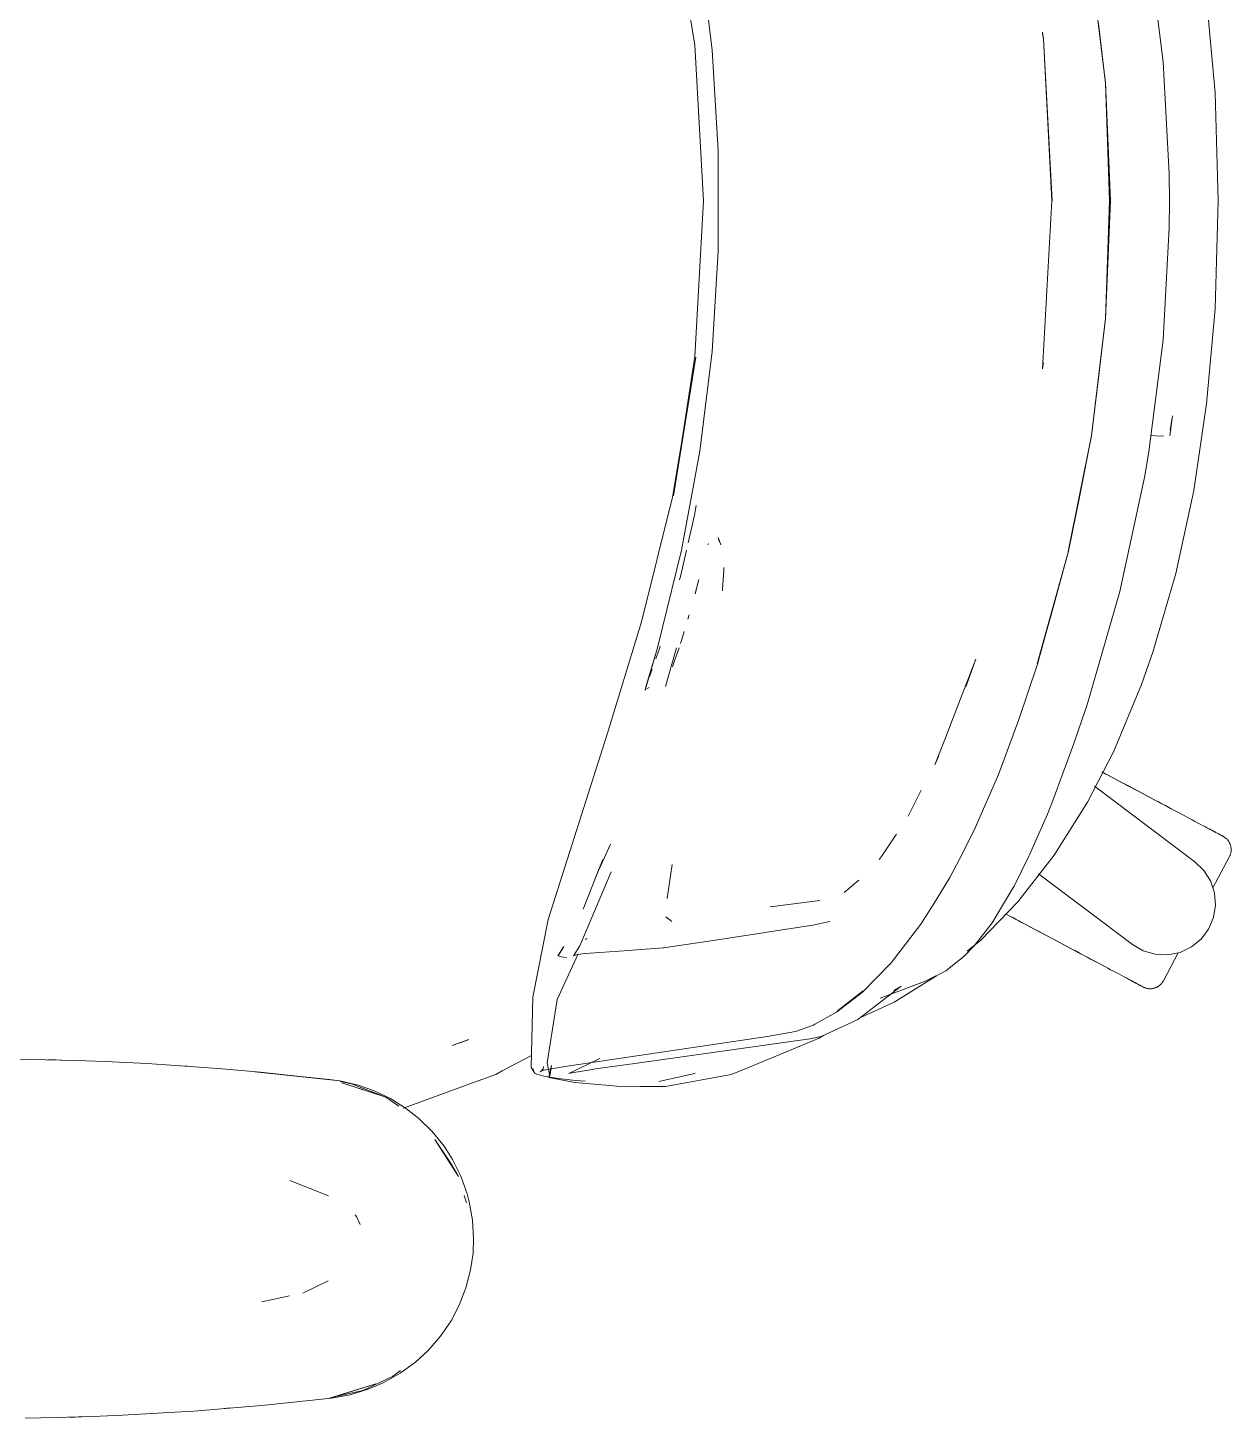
# Model space of a CAD drawing. Header units: millimetres. Extents: x 155927 to 326028, y -36033 to 97293.
# Drawn here: x 226412.1 to 226736.6, y 10091.7 to 10466.7 of the extents above; entities that cross this region are included whole.
import ezdxf

# ---------------------------------------------------------------- set-up
doc = ezdxf.new("R2010")
doc.units = ezdxf.units.MM
doc.header["$MEASUREMENT"] = 0
doc.layers.add('G-IMPT', color=8, linetype='CONTINUOUS', lineweight=9)
doc.layers.add('I-FURN', color=8, linetype='CONTINUOUS', lineweight=9)

msp = doc.modelspace()

# ---------------------------------------------------------------- linework, layer by layer
at = {"layer": 'G-IMPT'}
for p, q in [((226585.97, 10499.92), (226591.97, 10462.01)), ((226593.37, 10487.57), (226596.67, 10460.65)), ((226718.28, 10457.54), (226714.47, 10487.71)), ((226702.76, 10451.84), (226698.93, 10483.43)), ((226702.72, 10451.8), (226698.93, 10483.35)), ((226730.02, 10474.73), (226732.28, 10449.16)), ((226702.72, 10451.8), (226700.88, 10467.88)), ((226685.71, 10465.3), (226685.76, 10465.05)), ((226685.99, 10463.75), (226685.73, 10465.53)), ((226685.99, 10463.75), (226685.76, 10465.05)), ((226688.32, 10420.02), (226685.99, 10463.75)), ((226688.26, 10420.02), (226685.99, 10463.75)), ((226591.97, 10462.01), (226594.33, 10420.02)), ((226598.32, 10433.58), (226596.67, 10460.65)), ((226719.9, 10427.33), (226718.28, 10457.54)), ((226703.39, 10436.91), (226702.72, 10451.8)), ((226702.72, 10451.8), (226703.86, 10420.02)), ((226702.76, 10451.84), (226704.09, 10420.02)), ((226732.28, 10449.16), (226733.13, 10420.02)), ((226703.39, 10436.91), (226703.86, 10420.02)), ((226598.32, 10433.58), (226598.32, 10406.46)), ((226719.9, 10427.33), (226719.99, 10420.02)), ((226591.97, 10378.04), (226594.33, 10420.02)), ((226688.26, 10420.02), (226685.76, 10374.68)), ((226702.72, 10388.25), (226703.86, 10420.02)), ((226704.09, 10420.02), (226702.76, 10388.21)), ((226703.39, 10403.14), (226703.86, 10420.02)), ((226719.9, 10412.71), (226719.99, 10420.02)), ((226733.13, 10420.02), (226732.28, 10390.88)), ((226719.9, 10412.71), (226718.28, 10382.51)), ((226598.32, 10406.46), (226596.67, 10379.39)), ((226702.72, 10388.25), (226703.39, 10403.14)), ((226732.28, 10390.88), (226730.02, 10365.31)), ((226702.72, 10388.25), (226698.93, 10356.69)), ((226702.76, 10388.21), (226698.93, 10356.61)), ((226700.88, 10372.17), (226702.72, 10388.25)), ((226718.28, 10382.51), (226714.47, 10352.34)), ((226585.97, 10340.12), (226592.23, 10377.86)), ((226591.97, 10378.04), (226586.24, 10340.5)), ((226592.23, 10377.86), (226586.24, 10340.5)), ((226593.37, 10352.47), (226596.67, 10379.39)), ((226685.71, 10374.74), (226685.76, 10374.99)), ((226685.76, 10374.68), (226685.99, 10376.29)), ((226685.99, 10376.29), (226685.76, 10374.99)), ((226700.88, 10372.17), (226698.93, 10356.69)), ((226730.02, 10365.31), (226726.53, 10341.89)), ((226720.12, 10356.61), (226720.77, 10362.02)), ((226720.2, 10358.25), (226720.77, 10362.02)), ((226698.93, 10356.69), (226692.72, 10325.45)), ((226692.72, 10325.45), (226698.93, 10356.61)), ((226698.93, 10356.69), (226695.84, 10340.59)), ((226715.02, 10356.7), (226716.26, 10356.65)), ((226718.35, 10356.58), (226716.26, 10356.65)), ((226718.35, 10356.58), (226718.24, 10356.58)), ((226588.44, 10325.8), (226593.37, 10352.47)), ((226714.47, 10352.34), (226713.28, 10345.42)), ((226713.28, 10345.42), (226706.62, 10314.63)), ((226577.66, 10306.44), (226585.97, 10340.12)), ((226692.76, 10325.56), (226695.84, 10340.59)), ((226721.71, 10319.53), (226726.53, 10341.89)), ((226592.39, 10337.85), (226591.91, 10335.22)), ((226591.91, 10335.22), (226590.21, 10327.8)), ((226598.32, 10329.21), (226599.01, 10327.26)), ((226598.32, 10329.21), (226598.54, 10328.16)), ((226588.44, 10325.8), (226581.89, 10299.48)), ((226589.76, 10325.82), (226588.2, 10319.07)), ((226595.65, 10327.61), (226595.52, 10327.2)), ((226692.76, 10325.56), (226684.33, 10295.16)), ((226692.76, 10325.56), (226684.37, 10295.07)), ((226688.1, 10308.32), (226692.76, 10325.56)), ((226588.2, 10319.07), (226587.86, 10317.79)), ((226592.06, 10313.99), (226593.05, 10317.85)), ((226599.75, 10319.05), (226599.48, 10315.34)), ((226599.75, 10319.05), (226599.85, 10320.42)), ((226599.86, 10321.12), (226599.85, 10320.42)), ((226715.54, 10298.29), (226721.71, 10319.53)), ((226592.06, 10313.99), (226592.45, 10315.51)), ((226599.48, 10315.34), (226599.44, 10314.86)), ((226697.67, 10283.8), (226706.62, 10314.63)), ((226577.66, 10306.44), (226568.48, 10276.46)), ((226590.15, 10307.2), (226590.48, 10308.32)), ((226688.1, 10308.32), (226684.33, 10295.16)), ((226588.37, 10301.41), (226589.16, 10303.9)), ((226581.89, 10299.48), (226578.62, 10288.26)), ((226581.89, 10299.48), (226578.77, 10288.66)), ((226581.89, 10299.48), (226578.83, 10288.95)), ((226582.52, 10299.49), (226581.78, 10297.26)), ((226582.52, 10299.49), (226582.67, 10299.95)), ((226587.08, 10299.49), (226584.05, 10289.06)), ((226586.97, 10297.19), (226587.74, 10299.49)), ((226588.12, 10300.63), (226588.37, 10301.41)), ((226581.49, 10296.46), (226581.78, 10297.26)), ((226585.96, 10294.31), (226586.72, 10296.47)), ((226586.97, 10297.19), (226586.72, 10296.47)), ((226667.78, 10296.41), (226661.07, 10278.96)), ((226667.78, 10296.41), (226665.06, 10288.97)), ((226679.37, 10280.15), (226684.37, 10295.07)), ((226712.47, 10289.55), (226715.54, 10298.29)), ((226580.16, 10292.74), (226579.76, 10291.67)), ((226580.51, 10293.71), (226580.16, 10292.74)), ((226578.62, 10288.26), (226578.75, 10288.02)), ((226578.83, 10288.95), (226578.77, 10288.66)), ((226579.71, 10288.8), (226579.1, 10288.42)), ((226579.71, 10288.8), (226579.5, 10288.66)), ((226712.47, 10289.55), (226704.95, 10271.58)), ((226697.67, 10283.8), (226696.48, 10280.19)), ((226679.37, 10280.15), (226673.91, 10265.27)), ((226694.14, 10273.37), (226696.48, 10280.19)), ((226568.48, 10276.46), (226552.49, 10226.22)), ((226660.4, 10277.23), (226656.68, 10267.91)), ((226661.07, 10278.96), (226660.4, 10277.23)), ((226694.14, 10273.37), (226688.54, 10258.3)), ((226656.68, 10267.91), (226657.68, 10270.15)), ((226704.95, 10271.58), (226697.86, 10257.8)), ((226673.91, 10265.27), (226667.73, 10251.04)), ((226649.51, 10254.07), (226653.05, 10261.04)), ((226687.06, 10254.62), (226688.54, 10258.3)), ((226697.86, 10257.8), (226688.88, 10243.51)), ((226682.29, 10243.66), (226687.06, 10254.62)), ((226664.34, 10244.32), (226667.73, 10251.04)), ((226566.19, 10239.78), (226569.23, 10246.5)), ((226642.48, 10243.46), (226645.97, 10248.59)), ((226645.97, 10248.59), (226646.37, 10249.17)), ((226642.48, 10243.46), (226641.73, 10242.36)), ((226664.34, 10244.32), (226660.77, 10237.53)), ((226678.07, 10235.21), (226682.07, 10243.22)), ((226688.88, 10243.51), (226679.08, 10230.9)), ((226682.29, 10243.66), (226682.07, 10243.22)), ((226561.03, 10219.07), (226569.46, 10239.04)), ((226565.16, 10237.2), (226567.19, 10242.32)), ((226567.18, 10242.31), (226565.16, 10237.2)), ((226565.17, 10237.41), (226567.18, 10242.31)), ((226584.52, 10231.88), (226585.92, 10241.04)), ((226565.17, 10237.41), (226561.91, 10228.94)), ((226636.21, 10236.83), (226632.3, 10233.49)), ((226657.01, 10231.3), (226660.77, 10237.53)), ((226678.07, 10235.21), (226677.76, 10234.61)), ((226584.52, 10231.88), (226584.56, 10232.22)), ((226612.35, 10229.55), (226625.71, 10231.33)), ((226625.71, 10231.33), (226625.24, 10231.18)), ((226657.01, 10231.3), (226653.12, 10225.2)), ((226677.76, 10234.61), (226673.03, 10226.61)), ((226669.12, 10220.61), (226679.08, 10230.9)), ((226548.29, 10205.27), (226552.49, 10226.22)), ((226584.17, 10226.93), (226585.81, 10225.65)), ((226612.05, 10222.87), (226623.78, 10224.67)), ((226623.78, 10224.67), (226624.24, 10224.75)), ((226626.23, 10225.17), (226624.24, 10224.75)), ((226628.39, 10225.63), (226626.23, 10225.17)), ((226644.93, 10214.51), (226652.96, 10224.94)), ((226653.12, 10225.2), (226652.96, 10224.94)), ((226667.45, 10219.19), (226672.16, 10225.32)), ((226672.16, 10225.32), (226673.03, 10226.61)), ((226562.48, 10220.78), (226562.92, 10221.05)), ((226597.58, 10220.58), (226583.51, 10218.55)), ((226597.58, 10220.58), (226610.93, 10222.69)), ((226610.93, 10222.69), (226611.44, 10222.77)), ((226612.05, 10222.87), (226611.44, 10222.77)), ((226669.12, 10220.61), (226665.45, 10217.61)), ((226554.92, 10204.56), (226560.53, 10216.91)), ((226555.06, 10216.39), (226556.65, 10218.86)), ((226555.06, 10216.39), (226555.12, 10216.37)), ((226556.65, 10218.86), (226555.12, 10216.37)), ((226555.12, 10216.37), (226556.61, 10218.84)), ((226556, 10216.1), (226555.12, 10216.37)), ((226559.27, 10216.4), (226561.03, 10219.07)), ((226559.99, 10216.68), (226559.27, 10216.4)), ((226559.99, 10216.68), (226560, 10216.69)), ((226562.38, 10216.98), (226560, 10216.69)), ((226562.38, 10216.98), (226562.46, 10216.99)), ((226566.34, 10217.29), (226562.46, 10216.99)), ((226574.2, 10217.85), (226566.34, 10217.29)), ((226575.18, 10217.92), (226574.2, 10217.85)), ((226583.43, 10218.54), (226575.18, 10217.92)), ((226583.43, 10218.54), (226583.51, 10218.55)), ((226659.69, 10212.3), (226664.55, 10216.17)), ((226664.55, 10216.17), (226667.45, 10219.19)), ((226557.35, 10215.93), (226556, 10216.1)), ((226644.93, 10214.51), (226637.2, 10206.61)), ((226641.98, 10204.93), (226653.89, 10209.44)), ((226645.75, 10203.87), (226657.2, 10211)), ((226656.12, 10210.52), (226653.89, 10209.44)), ((226658.55, 10211.69), (226656.12, 10210.52)), ((226659.69, 10212.3), (226658.55, 10211.69)), ((226548.29, 10205.27), (226547.91, 10186.28)), ((226630.23, 10201.19), (226637.2, 10206.61)), ((226637.41, 10206.91), (226630.46, 10201.52)), ((226637.41, 10206.91), (226633.83, 10204.1)), ((226647.64, 10208.16), (226635.93, 10199.22)), ((226647.64, 10208.16), (226645.6, 10207)), ((226554.92, 10204.56), (226552.21, 10187.52)), ((226630.23, 10201.19), (226624.4, 10197.9)), ((226630.46, 10201.52), (226633.83, 10204.1)), ((226637.12, 10199.89), (226645.75, 10203.87)), ((226619.19, 10195.93), (226623.98, 10197.69)), ((226624.4, 10197.9), (226623.98, 10197.69)), ((226629.41, 10196.19), (226635.93, 10199.22)), ((226531.03, 10193.81), (226526.57, 10192.17)), ((226531.03, 10193.81), (226530.45, 10193.55)), ((226575.84, 10187.3), (226623.05, 10193.97)), ((226595.75, 10192.24), (226611.51, 10194.63)), ((226625.49, 10194.13), (226609.04, 10187.33)), ((226619.19, 10195.93), (226611.51, 10194.63)), ((226623.05, 10193.97), (226626.05, 10194.62)), ((226626.66, 10194.9), (226625.49, 10194.13)), ((226629.41, 10196.19), (226626.05, 10194.62)), ((226526.57, 10192.17), (226530.45, 10193.55)), ((226564.87, 10187.69), (226595.75, 10192.24)), ((226412.81, 10188.43), (226407.34, 10188.5)), ((226412.81, 10188.43), (226425.11, 10188.13)), ((226419.59, 10188.29), (226417.51, 10188.29)), ((226421.24, 10188.21), (226419.59, 10188.29)), ((226432.99, 10187.84), (226425.11, 10188.13)), ((226432.99, 10187.84), (226444.3, 10187.3)), ((226453.17, 10186.74), (226444.3, 10187.3)), ((226453.17, 10186.74), (226463.46, 10186.01)), ((226455.21, 10186.6), (226453.31, 10186.69)), ((226455.21, 10186.6), (226456.63, 10186.47)), ((226547.97, 10189.47), (226540.07, 10185.33)), ((226547.91, 10186.28), (226548.51, 10185.24)), ((226550.75, 10185.47), (226557.02, 10186.57)), ((226551.18, 10186.51), (226551.1, 10186.01)), ((226552.89, 10183.94), (226552.21, 10187.52)), ((226553.38, 10186.81), (226552.66, 10183.53)), ((226553.38, 10186.81), (226552.89, 10183.94)), ((226557.02, 10186.57), (226564.87, 10187.69)), ((226557.99, 10184.67), (226566.4, 10188.66)), ((226575.84, 10187.3), (226565.17, 10185.86)), ((226609.04, 10187.33), (226605.67, 10185.94)), ((226474.86, 10185.02), (226463.46, 10186.01)), ((226496.29, 10182.67), (226473.34, 10185.13)), ((226473.34, 10185.13), (226493.48, 10183.01)), ((226496.29, 10182.67), (226474.86, 10185.02)), ((226496.29, 10182.67), (226493.48, 10183.01)), ((226496.29, 10182.67), (226501.25, 10181.52)), ((226496.37, 10182.46), (226499.42, 10181.88)), ((226532.34, 10182.21), (226538.31, 10184.4)), ((226540.07, 10185.33), (226538.31, 10184.4)), ((226548.39, 10185.87), (226548.51, 10185.24)), ((226548.39, 10185.87), (226548.49, 10185.32)), ((226548.51, 10185.24), (226548.49, 10185.32)), ((226548.89, 10184.75), (226548.51, 10185.24)), ((226549.43, 10184.43), (226548.89, 10184.75)), ((226549.43, 10184.43), (226551.29, 10183.88)), ((226551.37, 10185.63), (226550.28, 10185.08)), ((226550.78, 10185.47), (226550.28, 10185.08)), ((226551.37, 10185.63), (226550.75, 10185.47)), ((226550.78, 10185.47), (226551.1, 10186.01)), ((226554.57, 10183.34), (226551.29, 10183.88)), ((226554.98, 10183.08), (226552.66, 10183.53)), ((226554.57, 10183.34), (226555.18, 10183.27)), ((226559.23, 10182.27), (226554.98, 10183.08)), ((226555.18, 10183.27), (226559.87, 10182.75)), ((226557.99, 10184.67), (226558.86, 10184.81)), ((226563.88, 10185.64), (226558.86, 10184.81)), ((226559.87, 10182.75), (226562.46, 10182.54)), ((226563.88, 10185.64), (226565.17, 10185.86)), ((226582.25, 10182.52), (226591.56, 10184.57)), ((226584.12, 10181.11), (226601.81, 10184.35)), ((226591.56, 10184.57), (226592.13, 10184.72)), ((226601.81, 10184.35), (226605.67, 10185.94)), ((226508.64, 10178.27), (226496.79, 10182.09)), ((226505.94, 10179.17), (226496.79, 10182.09)), ((226499.42, 10181.88), (226508.64, 10178.27)), ((226505.39, 10180.07), (226501.25, 10181.52)), ((226509.97, 10177.88), (226505.39, 10180.07)), ((226508.64, 10178.27), (226505.94, 10179.17)), ((226513.4, 10175.27), (226532.34, 10182.21)), ((226559.7, 10182.23), (226559.23, 10182.27)), ((226559.7, 10182.23), (226569.02, 10181.43)), ((226569.02, 10181.43), (226572.98, 10181.08)), ((226577.15, 10181.09), (226572.98, 10181.08)), ((226584.12, 10181.11), (226577.15, 10181.09)), ((226508.64, 10178.27), (226512.22, 10175.85)), ((226509.97, 10177.88), (226514.29, 10175.15)), ((226517.6, 10172.53), (226514.29, 10175.15)), ((226521.21, 10168.98), (226517.6, 10172.53)), ((226521.21, 10168.98), (226524.39, 10165)), ((226528.25, 10156.85), (226521.93, 10166.8)), ((226526.09, 10160.53), (226521.93, 10166.8)), ((226526.66, 10161.45), (226524.39, 10165)), ((226528.25, 10156.85), (226526.09, 10160.53)), ((226528.9, 10156.95), (226526.66, 10161.45)), ((226528.9, 10156.95), (226530.61, 10152.17)), ((226482.77, 10155.77), (226493.2, 10151.63)), ((226529.81, 10151.73), (226530.43, 10149.71)), ((226531.18, 10150.04), (226530.61, 10152.17)), ((226532.06, 10145.09), (226531.18, 10150.04)), ((226500.72, 10146.1), (226500.43, 10146.55)), ((226501.74, 10143.88), (226500.72, 10146.1)), ((226532.35, 10140.05), (226532.06, 10145.09)), ((226532.35, 10140.05), (226532.18, 10136.21)), ((226531.53, 10131.69), (226532.18, 10136.21)), ((226531.53, 10131.69), (226530.27, 10126.83)), ((226493.11, 10128.68), (226486.32, 10125.41)), ((226528.44, 10122.12), (226530.27, 10126.83)), ((226475.27, 10123.07), (226482.71, 10124.65)), ((226526.25, 10117.95), (226528.44, 10122.12)), ((226526.25, 10117.95), (226523.42, 10113.78)), ((226523.42, 10113.78), (226520.1, 10109.95)), ((226516.66, 10106.78), (226520.1, 10109.95)), ((226508.13, 10101.27), (226512.57, 10103.79)), ((226512.62, 10104.48), (226510.51, 10102.88)), ((226516.66, 10106.78), (226512.57, 10103.79)), ((226493.48, 10097.1), (226505.94, 10100.93)), ((226505.94, 10100.93), (226496.79, 10098.02)), ((226502.44, 10099.15), (226510.51, 10102.88)), ((226508.13, 10101.27), (226503.9, 10099.46)), ((226476.06, 10095.2), (226493.99, 10097.1)), ((226493.48, 10097.1), (226496.79, 10098.02)), ((226493.99, 10097.1), (226499.03, 10098)), ((226502.44, 10099.15), (226494.04, 10097.23)), ((226503.9, 10099.46), (226499.03, 10098)), ((226431.63, 10092.21), (226437.65, 10092.47)), ((226451.79, 10093.28), (226437.65, 10092.47)), ((226456.88, 10093.6), (226451.79, 10093.28)), ((226456.88, 10093.6), (226471.93, 10094.85)), ((226465.06, 10094.26), (226466.74, 10094.42)), ((226471.93, 10094.85), (226476.06, 10095.2)), ((226411.45, 10091.66), (226419.87, 10091.83)), ((226431.63, 10092.21), (226419.87, 10091.83)), ((226424.81, 10091.96), (226423.31, 10091.95)), ((226426.74, 10092.07), (226424.81, 10091.96))]:
    msp.add_line(p, q, dxfattribs=at)
at = {"layer": 'I-FURN'}
for p, q in [((226702.67, 10265.51), (226701.71, 10266.02)), ((226702.15, 10265.79), (226703.12, 10265.27)), ((226703.65, 10264.99), (226702.67, 10265.51)), ((226703.12, 10265.27), (226704.1, 10264.75)), ((226704.63, 10264.47), (226703.65, 10264.99)), ((226699.78, 10262.17), (226726.85, 10241.77)), ((226704.1, 10264.75), (226705.09, 10264.23)), ((226705.62, 10263.94), (226704.63, 10264.47)), ((226705.09, 10264.23), (226706.08, 10263.7)), ((226706.62, 10263.41), (226705.62, 10263.94)), ((226706.08, 10263.7), (226707.08, 10263.17)), ((226707.62, 10262.88), (226706.62, 10263.41)), ((226707.08, 10263.17), (226708.08, 10262.64)), ((226708.63, 10262.35), (226707.62, 10262.88)), ((226708.08, 10262.64), (226709.09, 10262.1)), ((226709.63, 10261.81), (226708.63, 10262.35)), ((226709.09, 10262.1), (226710.09, 10261.57)), ((226710.64, 10261.28), (226709.63, 10261.81)), ((226710.09, 10261.57), (226711.1, 10261.03)), ((226711.64, 10260.75), (226710.64, 10261.28)), ((226711.1, 10261.03), (226712.1, 10260.5)), ((226712.64, 10260.21), (226711.64, 10260.75)), ((226712.1, 10260.5), (226713.1, 10259.97)), ((226713.63, 10259.69), (226712.64, 10260.21)), ((226713.1, 10259.97), (226714.09, 10259.44)), ((226714.62, 10259.16), (226713.63, 10259.69)), ((226714.09, 10259.44), (226715.07, 10258.92)), ((226715.6, 10258.64), (226714.62, 10259.16)), ((226715.07, 10258.92), (226716.05, 10258.4)), ((226716.57, 10258.13), (226715.6, 10258.64)), ((226716.05, 10258.4), (226717.01, 10257.89)), ((226717.52, 10257.62), (226716.57, 10258.13)), ((226717.01, 10257.89), (226717.96, 10257.38)), ((226718.47, 10257.11), (226717.52, 10257.62)), ((226717.96, 10257.38), (226718.9, 10256.89)), ((226719.4, 10256.62), (226718.47, 10257.11)), ((226718.9, 10256.89), (226719.82, 10256.4)), ((226720.31, 10256.13), (226719.4, 10256.62)), ((226719.82, 10256.4), (226720.73, 10255.91)), ((226721.21, 10255.66), (226720.31, 10256.13)), ((226722.09, 10255.19), (226721.21, 10255.66)), ((226722.94, 10254.74), (226722.09, 10255.19)), ((226723.78, 10254.29), (226722.94, 10254.74)), ((226724.59, 10253.86), (226723.78, 10254.29)), ((226725.38, 10253.44), (226724.59, 10253.86)), ((226726.14, 10253.04), (226725.38, 10253.44)), ((226726.87, 10252.65), (226726.14, 10253.04)), ((226727.58, 10252.27), (226726.87, 10252.65)), ((226728.26, 10251.91), (226727.58, 10252.27)), ((226728.91, 10251.56), (226728.26, 10251.91)), ((226729.52, 10251.24), (226728.91, 10251.56)), ((226730.11, 10250.93), (226729.52, 10251.24)), ((226729.8, 10251.09), (226730.36, 10250.79)), ((226730.66, 10250.63), (226730.11, 10250.93)), ((226730.36, 10250.79), (226730.9, 10250.5)), ((226731.18, 10250.36), (226730.66, 10250.63)), ((226730.9, 10250.5), (226731.4, 10250.24)), ((226731.66, 10250.1), (226731.18, 10250.36)), ((226731.4, 10250.24), (226731.87, 10249.99)), ((226732.1, 10249.87), (226731.66, 10250.1)), ((226731.87, 10249.99), (226732.3, 10249.76)), ((226732.51, 10249.65), (226732.1, 10249.87)), ((226732.3, 10249.76), (226732.69, 10249.55)), ((226732.89, 10249.45), (226732.51, 10249.65)), ((226732.69, 10249.55), (226733.05, 10249.36)), ((226733.22, 10249.27), (226732.89, 10249.45)), ((226733.05, 10249.36), (226733.36, 10249.2)), ((226733.52, 10249.11), (226733.22, 10249.27)), ((226733.36, 10249.2), (226733.64, 10249.05)), ((226733.78, 10248.98), (226733.52, 10249.11)), ((226733.64, 10249.05), (226733.88, 10248.92)), ((226734, 10248.86), (226733.78, 10248.98)), ((226733.88, 10248.92), (226734.08, 10248.81)), ((226734.18, 10248.76), (226734, 10248.86)), ((226734.08, 10248.81), (226734.25, 10248.73)), ((226734.32, 10248.69), (226734.18, 10248.76)), ((226734.25, 10248.73), (226734.37, 10248.66)), ((226734.42, 10248.63), (226734.32, 10248.69)), ((226734.37, 10248.66), (226734.45, 10248.62)), ((226734.48, 10248.6), (226734.42, 10248.63)), ((226734.45, 10248.62), (226734.49, 10248.6)), ((226734.5, 10248.59), (226734.48, 10248.6)), ((226734.49, 10248.6), (226734.5, 10248.59)), ((226734.5, 10248.59), (226734.64, 10248.51)), ((226734.64, 10248.51), (226734.78, 10248.43)), ((226734.78, 10248.43), (226734.91, 10248.34)), ((226734.91, 10248.34), (226735.04, 10248.25)), ((226735.04, 10248.25), (226735.17, 10248.15)), ((226735.17, 10248.15), (226735.29, 10248.04)), ((226735.29, 10248.04), (226735.41, 10247.93)), ((226735.41, 10247.93), (226735.52, 10247.82)), ((226735.52, 10247.82), (226735.63, 10247.7)), ((226735.63, 10247.7), (226735.73, 10247.57)), ((226735.73, 10247.57), (226735.83, 10247.45)), ((226735.83, 10247.45), (226735.93, 10247.32)), ((226735.93, 10247.32), (226736.02, 10247.18)), ((226736.02, 10247.18), (226736.1, 10247.04)), ((226736.1, 10247.04), (226736.18, 10246.9)), ((226736.18, 10246.9), (226736.25, 10246.76)), ((226736.25, 10246.76), (226736.31, 10246.61)), ((226736.31, 10246.61), (226736.37, 10246.46)), ((226736.37, 10246.46), (226736.43, 10246.31)), ((226736.43, 10246.31), (226736.48, 10246.16)), ((226736.48, 10246.16), (226736.52, 10246)), ((226731.69, 10234.73), (226736.16, 10243.14)), ((226736.18, 10243.18), (226736.16, 10243.14)), ((226736.26, 10243.32), (226736.18, 10243.18)), ((226736.32, 10243.47), (226736.26, 10243.32)), ((226736.38, 10243.62), (226736.32, 10243.47)), ((226736.43, 10243.77), (226736.38, 10243.62)), ((226736.48, 10243.93), (226736.43, 10243.77)), ((226736.52, 10244.08), (226736.48, 10243.93)), ((226736.52, 10246), (226736.55, 10245.84)), ((226736.56, 10244.24), (226736.52, 10244.08)), ((226736.55, 10245.84), (226736.58, 10245.68)), ((226736.59, 10244.4), (226736.56, 10244.24)), ((226736.58, 10245.68), (226736.61, 10245.52)), ((226736.61, 10244.56), (226736.59, 10244.4)), ((226736.61, 10245.52), (226736.62, 10245.36)), ((226736.62, 10244.72), (226736.61, 10244.56)), ((226736.62, 10245.36), (226736.63, 10245.2)), ((226736.63, 10244.88), (226736.62, 10244.72)), ((226736.63, 10245.2), (226736.64, 10245.04)), ((226736.64, 10245.04), (226736.63, 10244.88)), ((226726.85, 10241.77), (226729.28, 10239.43)), ((226729.28, 10239.43), (226731.08, 10236.58)), ((226710.01, 10219.42), (226684.69, 10238.5)), ((226731.08, 10236.58), (226732.14, 10233.38)), ((226732.14, 10233.38), (226732.41, 10230.02)), ((226675.92, 10227.64), (226676.81, 10227.17)), ((226732.41, 10230.02), (226731.86, 10226.69)), ((226677.3, 10226.9), (226676.4, 10227.39)), ((226676.81, 10227.17), (226677.73, 10226.68)), ((226678.23, 10226.41), (226677.3, 10226.9)), ((226677.73, 10226.68), (226678.66, 10226.19)), ((226679.16, 10225.92), (226678.23, 10226.41)), ((226678.66, 10226.19), (226679.6, 10225.68)), ((226680.12, 10225.41), (226679.16, 10225.92)), ((226679.6, 10225.68), (226680.56, 10225.17)), ((226681.08, 10224.9), (226680.12, 10225.41)), ((226680.56, 10225.17), (226681.53, 10224.66)), ((226682.05, 10224.38), (226681.08, 10224.9)), ((226681.53, 10224.66), (226682.51, 10224.14)), ((226683.04, 10223.86), (226682.05, 10224.38)), ((226682.51, 10224.14), (226683.49, 10223.61)), ((226684.03, 10223.33), (226683.04, 10223.86)), ((226731.86, 10226.69), (226730.54, 10223.58)), ((226683.49, 10223.61), (226684.49, 10223.09)), ((226685.03, 10222.8), (226684.03, 10223.33)), ((226684.49, 10223.09), (226685.49, 10222.55)), ((226686.03, 10222.27), (226685.03, 10222.8)), ((226685.49, 10222.55), (226686.49, 10222.02)), ((226687.03, 10221.73), (226686.03, 10222.27)), ((226686.49, 10222.02), (226687.49, 10221.49)), ((226688.04, 10221.2), (226687.03, 10221.73)), ((226687.49, 10221.49), (226688.5, 10220.95)), ((226689.04, 10220.66), (226688.04, 10221.2)), ((226688.5, 10220.95), (226689.5, 10220.42)), ((226690.04, 10220.13), (226689.04, 10220.66)), ((226689.5, 10220.42), (226690.5, 10219.89)), ((226691.04, 10219.6), (226690.04, 10220.13)), ((226728.51, 10220.89), (226725.89, 10218.76)), ((226730.54, 10223.58), (226728.51, 10220.89)), ((226690.5, 10219.89), (226691.5, 10219.36)), ((226692.04, 10219.07), (226691.04, 10219.6)), ((226691.5, 10219.36), (226692.49, 10218.83)), ((226693.02, 10218.55), (226692.04, 10219.07)), ((226692.49, 10218.83), (226693.48, 10218.31)), ((226694, 10218.03), (226693.02, 10218.55)), ((226693.48, 10218.31), (226694.45, 10217.79)), ((226694.97, 10217.51), (226694, 10218.03)), ((226694.45, 10217.79), (226695.41, 10217.27)), ((226695.93, 10217), (226694.97, 10217.51)), ((226695.41, 10217.27), (226696.37, 10216.77)), ((226696.87, 10216.5), (226695.93, 10217)), ((226696.37, 10216.77), (226697.3, 10216.27)), ((226697.8, 10216), (226696.87, 10216.5)), ((226697.3, 10216.27), (226698.23, 10215.78)), ((226712.93, 10217.73), (226710.01, 10219.42)), ((226716.17, 10216.79), (226712.93, 10217.73)), ((226719.54, 10216.65), (226716.17, 10216.79)), ((226718.35, 10209.64), (226722.38, 10217.23)), ((226722.84, 10217.32), (226719.54, 10216.65)), ((226725.89, 10218.76), (226722.84, 10217.32)), ((226698.72, 10215.52), (226697.8, 10216)), ((226698.23, 10215.78), (226699.13, 10215.3)), ((226699.61, 10215.04), (226698.72, 10215.52)), ((226699.13, 10215.3), (226700.02, 10214.83)), ((226700.49, 10214.58), (226699.61, 10215.04)), ((226700.02, 10214.83), (226700.89, 10214.37)), ((226701.35, 10214.12), (226700.49, 10214.58)), ((226700.89, 10214.37), (226701.73, 10213.91)), ((226702.18, 10213.68), (226701.35, 10214.12)), ((226701.73, 10213.91), (226702.56, 10213.48)), ((226702.56, 10213.48), (226703.36, 10213.05)), ((226703.36, 10213.05), (226704.13, 10212.64)), ((226704.13, 10212.64), (226704.88, 10212.24)), ((226704.88, 10212.24), (226705.61, 10211.86)), ((226705.61, 10211.86), (226706.3, 10211.49)), ((226706.3, 10211.49), (226706.97, 10211.13)), ((226706.97, 10211.13), (226707.6, 10210.8)), ((226707.6, 10210.8), (226708.2, 10210.48)), ((226708.51, 10210.31), (226707.93, 10210.62)), ((226708.2, 10210.48), (226708.77, 10210.17)), ((226709.06, 10210.02), (226708.51, 10210.31)), ((226708.77, 10210.17), (226709.3, 10209.89)), ((226709.58, 10209.74), (226709.06, 10210.02)), ((226709.3, 10209.89), (226709.81, 10209.62)), ((226710.06, 10209.49), (226709.58, 10209.74)), ((226709.81, 10209.62), (226710.27, 10209.38)), ((226710.51, 10209.25), (226710.06, 10209.49)), ((226710.27, 10209.38), (226710.7, 10209.15)), ((226710.92, 10209.03), (226710.51, 10209.25)), ((226710.7, 10209.15), (226711.09, 10208.94)), ((226711.29, 10208.83), (226710.92, 10209.03)), ((226711.09, 10208.94), (226711.45, 10208.75)), ((226711.63, 10208.65), (226711.29, 10208.83)), ((226711.45, 10208.75), (226711.77, 10208.58)), ((226711.92, 10208.5), (226711.63, 10208.65)), ((226717.69, 10208.73), (226717.58, 10208.62)), ((226717.8, 10208.85), (226717.69, 10208.73)), ((226717.91, 10208.97), (226717.8, 10208.85)), ((226718.01, 10209.1), (226717.91, 10208.97)), ((226718.1, 10209.23), (226718.01, 10209.1)), ((226718.19, 10209.36), (226718.1, 10209.23)), ((226718.27, 10209.5), (226718.19, 10209.36)), ((226718.35, 10209.64), (226718.27, 10209.5)), ((226711.77, 10208.58), (226712.05, 10208.43)), ((226712.18, 10208.36), (226711.92, 10208.5)), ((226712.05, 10208.43), (226712.29, 10208.3)), ((226712.4, 10208.24), (226712.18, 10208.36)), ((226712.29, 10208.3), (226712.49, 10208.2)), ((226712.58, 10208.15), (226712.4, 10208.24)), ((226712.49, 10208.2), (226712.65, 10208.11)), ((226712.72, 10208.07), (226712.58, 10208.15)), ((226712.65, 10208.11), (226712.77, 10208.05)), ((226712.82, 10208.02), (226712.72, 10208.07)), ((226712.77, 10208.05), (226712.85, 10208)), ((226712.88, 10207.99), (226712.82, 10208.02)), ((226712.85, 10208), (226712.9, 10207.98)), ((226712.9, 10207.98), (226712.88, 10207.99)), ((226712.94, 10207.96), (226712.9, 10207.98)), ((226712.9, 10207.98), (226712.9, 10207.98)), ((226713.09, 10207.88), (226712.94, 10207.96)), ((226713.23, 10207.82), (226713.09, 10207.88)), ((226713.38, 10207.76), (226713.23, 10207.82)), ((226713.53, 10207.71), (226713.38, 10207.76)), ((226713.69, 10207.66), (226713.53, 10207.71)), ((226713.84, 10207.62), (226713.69, 10207.66)), ((226714, 10207.58), (226713.84, 10207.62)), ((226714.16, 10207.55), (226714, 10207.58)), ((226714.32, 10207.53), (226714.16, 10207.55)), ((226714.48, 10207.52), (226714.32, 10207.53)), ((226714.64, 10207.51), (226714.48, 10207.52)), ((226714.8, 10207.5), (226714.64, 10207.51)), ((226714.96, 10207.51), (226714.8, 10207.5)), ((226715.12, 10207.52), (226714.96, 10207.51)), ((226715.29, 10207.53), (226715.12, 10207.52)), ((226715.44, 10207.56), (226715.29, 10207.53)), ((226715.6, 10207.59), (226715.44, 10207.56)), ((226715.76, 10207.62), (226715.6, 10207.59)), ((226715.92, 10207.66), (226715.76, 10207.62)), ((226716.07, 10207.71), (226715.92, 10207.66)), ((226716.22, 10207.77), (226716.07, 10207.71)), ((226716.37, 10207.83), (226716.22, 10207.77)), ((226716.52, 10207.89), (226716.37, 10207.83)), ((226716.66, 10207.96), (226716.52, 10207.89)), ((226716.8, 10208.04), (226716.66, 10207.96)), ((226716.94, 10208.12), (226716.8, 10208.04)), ((226717.08, 10208.21), (226716.94, 10208.12)), ((226717.21, 10208.31), (226717.08, 10208.21)), ((226717.33, 10208.41), (226717.21, 10208.31)), ((226717.46, 10208.51), (226717.33, 10208.41)), ((226717.58, 10208.62), (226717.46, 10208.51))]:
    msp.add_line(p, q, dxfattribs=at)

doc.saveas('drawing.dxf')
